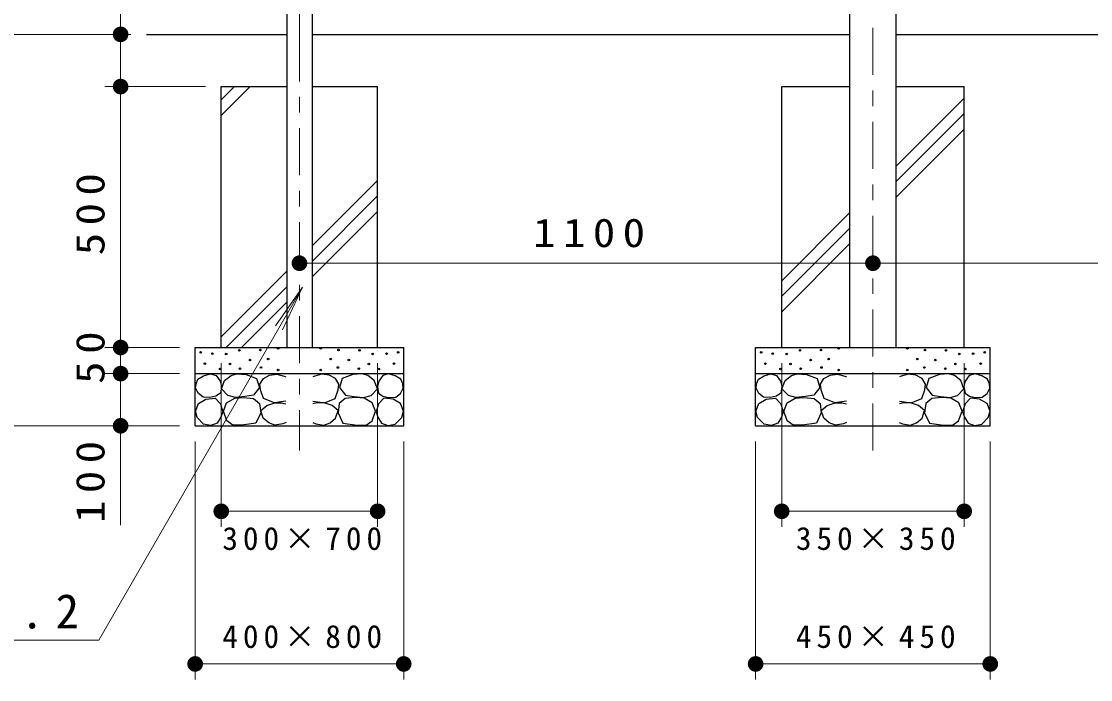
# Model space of a CAD drawing. Units: millimetres on the paper, scale 1:30. Extents: x -365 to 0, y -47 to 257.
# Drawn here: x -286.2 to -217.9, y 61.3 to 103.4 of the extents above; entities that cross this region are included whole.
import ezdxf

# ---------------------------------------------------------------- set-up
doc = ezdxf.new("R2010")
doc.units = ezdxf.units.MM
doc.linetypes.add('USER2', pattern=[6, 3, -1, 1, -1])
doc.layers.add('LY_1', color=7, linetype='Continuous', lineweight=13)
doc.styles.add('ＭＳ ゴシック', font='')
doc.styles.get('ＭＳ ゴシック').set_extended_font_data('MS Gothic')

# ---------------------------------------------------------------- blocks, each defined once
blk = doc.blocks.new('filled_dot')
at = {"color": 0, "linetype": 'Continuous', "lineweight": -2, "const_width": 1.25}
blk.add_lwpolyline([(-0.625, 0, 1), (0.625, 0, 1)], format="xyb", close=True, dxfattribs=at)

msp = doc.modelspace()

# ---------------------------------------------------------------- linework, layer by layer
at = {"layer": 'LY_1', "lineweight": 25}
for p, q in [((-233.272, 82.535), (-233.272, 141.058)), ((-230.302, 82.535), (-230.302, 141.058)), ((-269.263, 104.718), (-269.263, 102.535)), ((-267.643, 104.718), (-267.643, 102.535)), ((-278.227, 102.535), (-269.263, 102.535)), ((-269.263, 102.535), (-269.263, 82.535)), ((-267.643, 102.535), (-267.643, 82.535)), ((-267.643, 102.535), (-233.272, 102.535)), ((-230.302, 102.535), (-154.92, 102.535)), ((-273.453, 82.535), (-273.453, 99.201)), ((-273.453, 99.201), (-269.263, 99.201)), ((-267.643, 99.201), (-263.453, 99.201)), ((-263.453, 82.535), (-263.453, 99.201)), ((-237.62, 82.535), (-237.62, 99.201)), ((-237.62, 99.201), (-233.272, 99.201)), ((-230.302, 99.201), (-225.953, 99.201)), ((-225.953, 82.535), (-225.953, 99.201)), ((-275.12, 77.535), (-275.12, 82.535)), ((-275.12, 82.535), (-261.787, 82.535)), ((-261.787, 77.535), (-261.787, 82.535)), ((-239.287, 77.535), (-239.287, 82.535)), ((-239.287, 82.535), (-224.287, 82.535)), ((-224.287, 77.535), (-224.287, 82.535)), ((-275.12, 80.868), (-261.787, 80.868)), ((-239.287, 80.868), (-224.287, 80.868)), ((-275.12, 77.535), (-261.787, 77.535)), ((-239.287, 77.535), (-224.287, 77.535))]:
    msp.add_line(p, q, dxfattribs=at)
at = {"layer": 'LY_1', "linetype": 'USER2'}
for p, q in [((-231.787, 75.953), (-231.787, 138.412)), ((-268.453, 104.868), (-268.453, 102.535)), ((-268.453, 102.535), (-268.453, 75.953))]:
    msp.add_line(p, q, dxfattribs=at)
at = {"layer": 'LY_1'}
for p, q in [((-279.886, 99.201), (-279.886, 109.366)), ((-279.227, 102.535), (-288.898, 102.535)), ((-274.453, 99.201), (-280.886, 99.201)), ((-279.886, 82.535), (-279.886, 99.201)), ((-273.453, 97.354), (-271.605, 99.201)), ((-273.453, 98.344), (-272.595, 99.201)), ((-230.302, 94.119), (-225.953, 98.467)), ((-230.302, 93.129), (-225.953, 97.477)), ((-230.302, 92.139), (-225.953, 96.488)), ((-267.643, 89.021), (-263.453, 93.211)), ((-267.643, 88.032), (-263.453, 92.222)), ((-267.643, 87.042), (-263.453, 91.232)), ((-237.62, 86.801), (-233.272, 91.149)), ((-237.62, 85.811), (-233.272, 90.159)), ((-237.62, 84.821), (-233.272, 89.169)), ((-231.787, 87.919), (-268.453, 87.919)), ((-231.787, 87.919), (-154.284, 87.919)), ((-273.453, 83.211), (-269.263, 87.401)), ((-281.277, 63.843), (-268.262, 86.386)), ((-273.14, 82.535), (-269.263, 86.412)), ((-268.262, 86.386), (-269.983, 83.928)), ((-268.262, 86.386), (-269.53, 83.667)), ((-272.15, 82.535), (-269.263, 85.422)), ((-276.12, 82.535), (-280.886, 82.535)), ((-279.886, 80.868), (-279.886, 82.535)), ((-273.453, 81.535), (-273.453, 71.073)), ((-263.453, 81.535), (-263.453, 71.073)), ((-237.62, 81.535), (-237.62, 71.073)), ((-225.953, 81.535), (-225.953, 71.073)), ((-276.12, 80.868), (-280.886, 80.868)), ((-279.886, 71.183), (-279.886, 80.868)), ((-276.12, 77.535), (-288.898, 77.535)), ((-275.12, 76.535), (-275.12, 61.324)), ((-261.787, 76.535), (-261.787, 61.324)), ((-239.287, 76.535), (-239.287, 61.324)), ((-224.287, 76.535), (-224.287, 61.324)), ((-263.453, 72.073), (-273.453, 72.073)), ((-225.953, 72.073), (-237.62, 72.073)), ((-314.403, 63.843), (-281.277, 63.843)), ((-261.787, 62.324), (-275.12, 62.324)), ((-224.287, 62.324), (-239.287, 62.324))]:
    msp.add_line(p, q, dxfattribs=at)
at = {"layer": 'LY_1', "lineweight": 25}
for points in [[(-275.096, 79.941), (-275.066, 80.221), (-274.946, 80.51), (-274.577, 80.719), (-274.149, 80.859), (-273.78, 80.749), (-273.52, 80.39), (-273.441, 80.041), (-273.51, 79.622), (-273.79, 79.433), (-274.178, 79.333), (-274.607, 79.353), (-274.916, 79.593)], [(-272.55, 79.351), (-273.03, 79.46), (-273.44, 79.898), (-273.235, 80.433), (-272.824, 80.748), (-272.468, 80.857), (-271.865, 80.816), (-271.194, 80.556), (-271.016, 79.981), (-271.4, 79.501), (-271.934, 79.405)], [(-264.356, 79.351), (-263.877, 79.46), (-263.466, 79.898), (-263.671, 80.433), (-264.082, 80.748), (-264.438, 80.857), (-265.041, 80.816), (-265.712, 80.556), (-265.89, 79.981), (-265.507, 79.501), (-264.972, 79.405)], [(-261.811, 79.941), (-261.841, 80.221), (-261.96, 80.51), (-262.329, 80.719), (-262.758, 80.859), (-263.127, 80.749), (-263.386, 80.39), (-263.466, 80.041), (-263.396, 79.622), (-263.117, 79.433), (-262.728, 79.333), (-262.299, 79.353), (-261.99, 79.593)], [(-239.262, 79.941), (-239.232, 80.221), (-239.113, 80.51), (-238.744, 80.719), (-238.315, 80.859), (-237.946, 80.749), (-237.687, 80.39), (-237.607, 80.041), (-237.677, 79.622), (-237.956, 79.433), (-238.345, 79.333), (-238.774, 79.353), (-239.083, 79.593)], [(-236.717, 79.351), (-237.196, 79.46), (-237.607, 79.898), (-237.402, 80.433), (-236.991, 80.748), (-236.635, 80.857), (-236.032, 80.816), (-235.361, 80.556), (-235.183, 79.981), (-235.566, 79.501), (-236.101, 79.405)], [(-226.856, 79.351), (-226.377, 79.46), (-225.966, 79.898), (-226.171, 80.433), (-226.582, 80.748), (-226.938, 80.857), (-227.541, 80.816), (-228.212, 80.556), (-228.39, 79.981), (-228.007, 79.501), (-227.472, 79.405)], [(-224.311, 79.941), (-224.341, 80.221), (-224.46, 80.51), (-224.829, 80.719), (-225.258, 80.859), (-225.627, 80.749), (-225.886, 80.39), (-225.966, 80.041), (-225.896, 79.622), (-225.617, 79.433), (-225.228, 79.333), (-224.799, 79.353), (-224.49, 79.593)], [(-274.109, 77.559), (-274.577, 77.638), (-274.996, 78.067), (-275.106, 78.476), (-274.916, 78.964), (-274.438, 79.244), (-273.849, 79.303), (-273.51, 78.944), (-273.351, 78.416), (-273.471, 78.087), (-273.71, 77.708)], [(-272.139, 77.584), (-272.715, 77.57), (-273.098, 77.858), (-273.317, 78.46), (-273.112, 78.994), (-272.591, 79.296), (-272.03, 79.351), (-271.386, 79.268), (-271.003, 78.967), (-270.92, 78.364), (-271.235, 77.693)], [(-264.767, 77.584), (-264.192, 77.57), (-263.808, 77.858), (-263.589, 78.46), (-263.795, 78.994), (-264.315, 79.296), (-264.877, 79.351), (-265.52, 79.268), (-265.904, 78.967), (-265.986, 78.364), (-265.671, 77.693)], [(-262.798, 77.559), (-262.329, 77.638), (-261.91, 78.067), (-261.801, 78.476), (-261.99, 78.964), (-262.469, 79.244), (-263.057, 79.303), (-263.396, 78.944), (-263.555, 78.416), (-263.436, 78.087), (-263.196, 77.708)], [(-238.275, 77.559), (-238.744, 77.638), (-239.163, 78.067), (-239.272, 78.476), (-239.083, 78.964), (-238.604, 79.244), (-238.016, 79.303), (-237.677, 78.944), (-237.518, 78.416), (-237.637, 78.087), (-237.877, 77.708)], [(-236.306, 77.584), (-236.881, 77.57), (-237.265, 77.858), (-237.484, 78.46), (-237.278, 78.994), (-236.758, 79.296), (-236.196, 79.351), (-235.553, 79.268), (-235.169, 78.967), (-235.087, 78.364), (-235.402, 77.693)], [(-227.267, 77.584), (-226.692, 77.57), (-226.308, 77.858), (-226.089, 78.46), (-226.295, 78.994), (-226.815, 79.296), (-227.377, 79.351), (-228.02, 79.268), (-228.404, 78.967), (-228.486, 78.364), (-228.171, 77.693)], [(-225.298, 77.559), (-224.829, 77.638), (-224.41, 78.067), (-224.301, 78.476), (-224.49, 78.964), (-224.969, 79.244), (-225.557, 79.303), (-225.896, 78.944), (-226.055, 78.416), (-225.936, 78.087), (-225.696, 77.708)]]:
    msp.add_lwpolyline(points, close=True, dxfattribs=at)
for points in [[(-269.318, 79.104), (-269.619, 79.063), (-270.058, 79.008), (-270.742, 79.268), (-270.934, 79.83), (-270.975, 80.2), (-270.756, 80.556), (-270.359, 80.775), (-269.893, 80.83), (-269.428, 80.706), (-269.318, 80.652)], [(-267.588, 79.104), (-267.287, 79.063), (-266.849, 79.008), (-266.164, 79.268), (-265.972, 79.83), (-265.931, 80.2), (-266.15, 80.556), (-266.547, 80.775), (-267.013, 80.83), (-267.479, 80.706), (-267.588, 80.652)], [(-233.485, 79.104), (-233.786, 79.063), (-234.224, 79.008), (-234.909, 79.268), (-235.101, 79.83), (-235.142, 80.2), (-234.923, 80.556), (-234.526, 80.775), (-234.06, 80.83), (-233.594, 80.706), (-233.485, 80.652)], [(-230.088, 79.104), (-229.787, 79.063), (-229.349, 79.008), (-228.664, 79.268), (-228.472, 79.83), (-228.431, 80.2), (-228.65, 80.556), (-229.047, 80.775), (-229.513, 80.83), (-229.979, 80.706), (-230.088, 80.652)], [(-269.304, 77.748), (-269.51, 77.666), (-270.017, 77.57), (-270.414, 77.721), (-270.77, 78.022), (-270.92, 78.501), (-270.537, 78.83), (-270.03, 79.008), (-269.592, 79.008), (-269.318, 78.94)], [(-267.602, 77.748), (-267.397, 77.666), (-266.89, 77.57), (-266.493, 77.721), (-266.137, 78.022), (-265.986, 78.501), (-266.369, 78.83), (-266.876, 79.008), (-267.314, 79.008), (-267.588, 78.94)], [(-233.471, 77.748), (-233.676, 77.666), (-234.183, 77.57), (-234.58, 77.721), (-234.936, 78.022), (-235.087, 78.501), (-234.704, 78.83), (-234.197, 79.008), (-233.759, 79.008), (-233.485, 78.94)], [(-230.102, 77.748), (-229.897, 77.666), (-229.39, 77.57), (-228.993, 77.721), (-228.637, 78.022), (-228.486, 78.501), (-228.869, 78.83), (-229.376, 79.008), (-229.814, 79.008), (-230.088, 78.94)]]:
    msp.add_lwpolyline(points, dxfattribs=at)
for centre in [(-274.768, 82.23), (-274.024, 82.148), (-273.137, 82.127), (-272.29, 82.354), (-270.948, 82.375), (-269.812, 82.478), (-267.094, 82.478), (-265.959, 82.375), (-264.616, 82.354), (-263.77, 82.127), (-262.882, 82.148), (-262.139, 82.23), (-238.934, 82.23), (-238.191, 82.148), (-237.303, 82.127), (-236.457, 82.354), (-235.114, 82.375), (-233.979, 82.478), (-229.594, 82.478), (-228.459, 82.375), (-227.116, 82.354), (-226.27, 82.127), (-225.382, 82.148), (-224.639, 82.23), (-274.499, 81.508), (-272.889, 81.487), (-271.608, 81.735), (-270.452, 81.797), (-266.454, 81.797), (-265.298, 81.735), (-264.018, 81.487), (-262.407, 81.508), (-238.666, 81.508), (-237.055, 81.487), (-235.775, 81.735), (-234.619, 81.797), (-228.954, 81.797), (-227.798, 81.735), (-226.518, 81.487), (-224.907, 81.508), (-273.529, 81.157), (-272.249, 81.177), (-270.906, 81.26), (-269.812, 81.095), (-267.094, 81.095), (-266, 81.26), (-264.658, 81.177), (-263.378, 81.157), (-237.696, 81.157), (-236.415, 81.177), (-235.073, 81.26), (-233.979, 81.095), (-229.594, 81.095), (-228.5, 81.26), (-227.158, 81.177), (-225.878, 81.157)]:
    msp.add_circle(centre, 0.05, dxfattribs=at)

# ---------------------------------------------------------------- block references
at = {"layer": 'LY_1', "xscale": 0.4, "yscale": 0.4}
for p, rotation in [((-279.886, 102.535), 270), ((-279.886, 99.201), 270), ((-279.886, 99.201), 90), ((-231.787, 87.919), 180), ((-279.886, 82.535), 270), ((-279.886, 82.535), 90), ((-279.886, 80.868), 270), ((-279.886, 80.868), 90), ((-279.886, 77.535), 90), ((-263.453, 72.073), 180), ((-225.953, 72.073), 180), ((-261.787, 62.324), 180), ((-224.287, 62.324), 180)]:
    msp.add_blockref('filled_dot', p, dxfattribs=dict(at, rotation=rotation))
for p in [(-268.453, 87.919), (-231.787, 87.919), (-273.453, 72.073), (-237.62, 72.073), (-275.12, 62.324), (-239.287, 62.324)]:
    msp.add_blockref('filled_dot', p, dxfattribs=at)

# ---------------------------------------------------------------- texts
at = {"layer": 'LY_1', "char_height": 1.833, "attachment_point": 8, "rotation": 90, "style": 'ＭＳ ゴシック'}
for s, insert in [('\\T1.33;\\W1.15;500', (-280.886, 91.285)), ('\\T1.34;\\W1.15;50', (-280.886, 82.129)), ('\\T1.33;\\W1.15;100', (-280.886, 74.183))]:
    msp.add_mtext(s, dxfattribs=dict(at, insert=insert))
at = {"layer": 'LY_1', "style": 'ＭＳ ゴシック'}
for s, insert, char_height, attachment_point in [('\\T1.33;\\W1.15;1100', (-249.697, 88.919), 1.833, 8), ('\\T1.32;300×700', (-268.117, 71.073), 1.466, 2), ('\\T1.32;350×350', (-231.447, 71.073), 1.466, 2), ('\\T1.5;脚：φ48.6×3.2', (-314.403, 63.993), 2.199, 7), ('\\T1.32;400×800', (-268.117, 63.324), 1.466, 8), ('\\T1.32;450×450', (-231.447, 63.324), 1.466, 8)]:
    msp.add_mtext(s, dxfattribs=dict(at, insert=insert, char_height=char_height, attachment_point=attachment_point))

doc.saveas('drawing.dxf')
